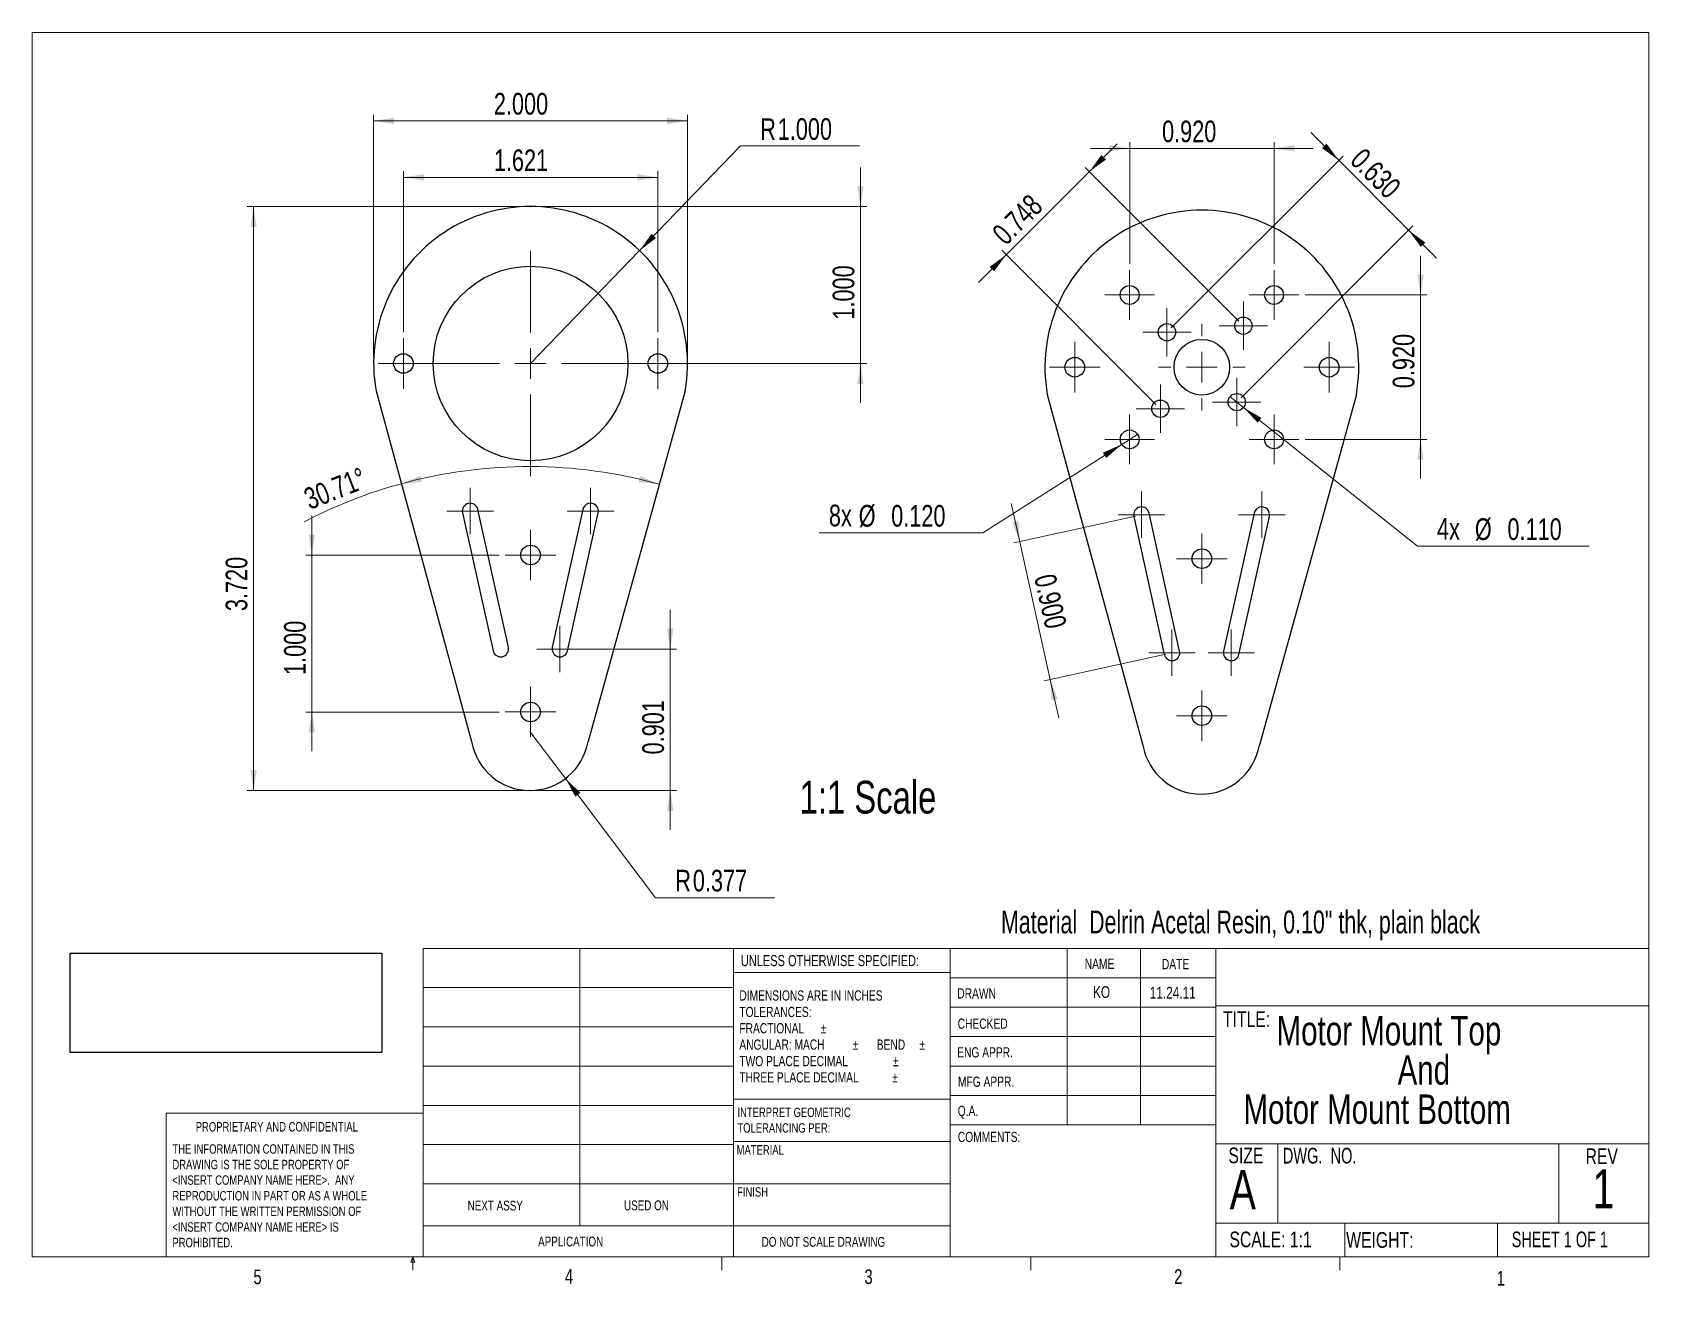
# Model space of a CAD drawing. Header units: inches. Extents: x 0.3 to 10.6, y 0.2 to 8.2.
import ezdxf

# ---------------------------------------------------------------- set-up
doc = ezdxf.new("R2010")
doc.units = ezdxf.units.IN
doc.header["$MEASUREMENT"] = 0
doc.header["$PDSIZE"] = -1
doc.styles.add('SLDTEXTSTYLE0', font='TXT', dxfattribs={"width": 0.75})
doc.styles.add('SLDTEXTSTYLE1', font='TXT', dxfattribs={"width": 0.7})
doc.styles.add('SLDTEXTSTYLE2', font='TXT', dxfattribs={"width": 0.6875})
doc.styles.add('SLDTEXTSTYLE3', font='TXT', dxfattribs={"width": 0.694444})
doc.dimstyles.new('SLDDIMSTYLE0', dxfattribs={"dimtxt": 0.137795, "dimasz": 0.13, "dimexe": 0, "dimexo": 0.0625, "dimgap": 0.034449, "dimtad": 2, "dimdec": 3, "dimrnd": 1e-09, "dimzin": 4, "dimdsep": 46, "dimtxsty": 'SLDTEXTSTYLE0', "dimsah": 1, "dimcen": 0.09, "dimadec": 0, "dimazin": 0, "dimtfac": 1, "dimtdec": 3, "dimtofl": 0, "dimtmove": 0, "dimatfit": 3, "dimfxl": 1, "dimtolj": 1, "dimtzin": 12, "dimarcsym": 0})
doc.dimstyles.new('SLDDIMSTYLE1', dxfattribs={"dimtxt": 0.137795, "dimasz": 0.13, "dimexe": 0, "dimexo": 0.0625, "dimgap": 0.034449, "dimtad": 2, "dimdec": 3, "dimrnd": 1e-09, "dimzin": 4, "dimdsep": 46, "dimtxsty": 'SLDTEXTSTYLE0', "dimsah": 1, "dimcen": 0.09, "dimadec": 0, "dimazin": 0, "dimtfac": 1, "dimtdec": 3, "dimtofl": 0, "dimtmove": 0, "dimatfit": 3, "dimfxl": 1, "dimtolj": 1, "dimtzin": 12, "dimarcsym": 0})
doc.dimstyles.new('SLDDIMSTYLE2', dxfattribs={"dimtxt": 0.137795, "dimasz": 0.13, "dimexe": 0, "dimexo": 0.0625, "dimgap": 0.034449, "dimtad": 2, "dimdec": 3, "dimrnd": 1e-09, "dimzin": 12, "dimdsep": 46, "dimtxsty": 'SLDTEXTSTYLE0', "dimsah": 1, "dimcen": 0.09, "dimadec": 0, "dimazin": 0, "dimtfac": 1, "dimtdec": 3, "dimtofl": 0, "dimtmove": 0, "dimatfit": 3, "dimfxl": 1, "dimtolj": 1, "dimtzin": 12, "dimarcsym": 0})
doc.dimstyles.new('SLDDIMSTYLE3', dxfattribs={"dimtxt": 0.137795, "dimasz": 0.13, "dimexe": 0, "dimexo": 0.0625, "dimgap": 0.034449, "dimtad": 0, "dimtih": 1, "dimtoh": 1, "dimdec": 3, "dimrnd": 1e-09, "dimzin": 12, "dimdsep": 46, "dimtxsty": 'SLDTEXTSTYLE0', "dimsah": 1, "dimcen": 0.09, "dimadec": 0, "dimazin": 0, "dimtfac": 1, "dimtdec": 3, "dimtofl": 0, "dimtmove": 0, "dimatfit": 3, "dimfxl": 1, "dimtolj": 1, "dimtzin": 12, "dimarcsym": 0})
doc.dimstyles.new('SLDDIMSTYLE4', dxfattribs={"dimtxt": 0.137795, "dimasz": 0.13, "dimexe": 0, "dimexo": 0.0625, "dimgap": 0.034449, "dimtad": 0, "dimtih": 1, "dimtoh": 1, "dimdec": 3, "dimrnd": 1e-09, "dimzin": 4, "dimdsep": 46, "dimtxsty": 'SLDTEXTSTYLE0', "dimsah": 1, "dimcen": 0.09, "dimadec": 0, "dimazin": 0, "dimtfac": 1, "dimtdec": 3, "dimtofl": 0, "dimtmove": 0, "dimatfit": 3, "dimfxl": 1, "dimtolj": 1, "dimtzin": 12, "dimarcsym": 0})
doc.dimstyles.new('SLDDIMSTYLE5', dxfattribs={"dimtxt": 0.137795, "dimasz": 0.13, "dimexe": 0, "dimexo": 0.0625, "dimgap": 0.034449, "dimtad": 2, "dimdec": 3, "dimrnd": 1e-09, "dimzin": 12, "dimdsep": 46, "dimtxsty": 'SLDTEXTSTYLE0', "dimsah": 1, "dimcen": 0.09, "dimadec": 0, "dimazin": 0, "dimtfac": 1, "dimtdec": 3, "dimtofl": 0, "dimtmove": 0, "dimatfit": 3, "dimfxl": 1, "dimtolj": 1, "dimtzin": 12, "dimarcsym": 0})
doc.dimstyles.new('SLDDIMSTYLE6', dxfattribs={"dimtxt": 0.137795, "dimasz": 0.13, "dimexe": 0, "dimexo": 0.0625, "dimgap": 0.034449, "dimtad": 2, "dimdec": 4, "dimzin": 12, "dimdsep": 46, "dimtxsty": 'SLDTEXTSTYLE0', "dimsah": 1, "dimcen": 0.09, "dimazin": 0, "dimtfac": 1, "dimtofl": 0, "dimtmove": 0, "dimatfit": 3, "dimfxl": 1, "dimtolj": 1, "dimtzin": 12, "dimarcsym": 0})
doc.dimstyles.new('SLDDIMSTYLE7', dxfattribs={"dimtxt": 0.137795, "dimasz": 0.13, "dimexe": 0, "dimexo": 0.0625, "dimgap": 0.034449, "dimtad": 0, "dimtih": 1, "dimtoh": 1, "dimdec": 3, "dimrnd": 1e-09, "dimzin": 4, "dimdsep": 46, "dimtxsty": 'SLDTEXTSTYLE0', "dimsah": 1, "dimcen": 0.09, "dimadec": 0, "dimazin": 0, "dimtfac": 1, "dimtdec": 3, "dimtmove": 0, "dimatfit": 3, "dimfxl": 1, "dimtolj": 1, "dimtzin": 12, "dimarcsym": 0})
picture_1 = doc.add_image_def('image1.bmp', size_in_pixel=(311, 99))

# ---------------------------------------------------------------- blocks, each defined once
blk = doc.blocks.new('SW_NOTE_0')
at = {"color": 0, "linetype": 'Continuous', "lineweight": 0, "char_height": 0.1875, "attachment_point": 1, "style": 'SLDTEXTSTYLE0'}
for s, insert in [('Motor Mount Top', (0, 0.242)), ('And', (0.771, -0.008)), ('Motor Mount Bottom', (-0.211, -0.258))]:
    blk.add_mtext(s, dxfattribs=dict(at, insert=insert))
blk = doc.blocks.new('SW_NOTE_1')
at = {"color": 0, "linetype": 'Continuous', "lineweight": 0, "char_height": 0.06, "attachment_point": 1, "style": 'SLDTEXTSTYLE0'}
for s, insert in [('INTERPRET GEOMETRIC', (0, 0.077)), ('TOLERANCING PER:', (0, -0.022))]:
    blk.add_mtext(s, dxfattribs=dict(at, insert=insert))
blk = doc.blocks.new('SW_NOTE_2')
at = {"color": 0, "linetype": 'Continuous', "lineweight": 0, "char_height": 0.065, "attachment_point": 1, "style": 'SLDTEXTSTYLE0'}
for s, insert in [('DIMENSIONS ARE IN INCHES', (0, 0.084)), ('TOLERANCES:', (0, -0.021)), ('FRACTIONAL', (0, -0.125)), ('%%p', (0.518, -0.125)), ('ANGULAR: MACH', (0, -0.229)), ('%%p', (0.723, -0.229)), ('     BEND ', (0.785, -0.229)), ('%%p', (1.148, -0.229)), ('TWO PLACE DECIMAL    ', (0, -0.334)), ('%%p', (0.979, -0.334)), ('THREE PLACE DECIMAL  ', (0, -0.438)), ('%%p', (0.974, -0.438))]:
    blk.add_mtext(s, dxfattribs=dict(at, insert=insert))
blk = doc.blocks.new('SW_NOTE_3')
at = {"color": 0, "linetype": 'Continuous', "lineweight": 0, "char_height": 0.06, "attachment_point": 1, "style": 'SLDTEXTSTYLE0'}
for s, insert in [('THE INFORMATION CONTAINED IN THIS', (0, 0.077)), ('DRAWING IS THE SOLE PROPERTY OF', (0, -0.022)), ('<INSERT COMPANY NAME HERE>.  ANY ', (0, -0.121)), ('REPRODUCTION IN PART OR AS A WHOLE', (0, -0.221)), ('WITHOUT THE WRITTEN PERMISSION OF', (0, -0.32)), ('<INSERT COMPANY NAME HERE> IS ', (0, -0.42)), ('PROHIBITED.', (0, -0.519))]:
    blk.add_mtext(s, dxfattribs=dict(at, insert=insert))
blk = doc.blocks.new('*D5')
at = {"color": 7, "linetype": 'Continuous', "lineweight": 0}
for p, q in [((3.466, 7.082), (1.7, 7.082)), ((1.74, 7.082), (1.74, 3.362)), ((3.461, 3.362), (1.7, 3.362))]:
    blk.add_line(p, q, dxfattribs=at)
for points in [[(1.74, 7.082), (1.72, 6.952), (1.76, 6.952)], [(1.74, 3.362), (1.76, 3.492), (1.72, 3.492)]]:
    blk.add_solid(points, dxfattribs=at)
at = {"color": 7, "linetype": 'Continuous', "lineweight": 0, "insert": (1.562, 4.505), "char_height": 0.1378, "attachment_point": 1, "rotation": 90, "style": 'SLDTEXTSTYLE0'}
blk.add_mtext('3.720', dxfattribs=at)
blk = doc.blocks.new('*D6')
at = {"color": 7, "linetype": 'Continuous', "lineweight": 0}
for p, q in [((2.505, 6.122), (2.505, 7.667)), ((2.505, 7.628), (4.505, 7.628)), ((4.505, 6.122), (4.505, 7.667))]:
    blk.add_line(p, q, dxfattribs=at)
for points in [[(2.505, 7.628), (2.635, 7.608), (2.635, 7.648)], [(4.505, 7.628), (4.375, 7.648), (4.375, 7.608)]]:
    blk.add_solid(points, dxfattribs=at)
at = {"color": 7, "linetype": 'Continuous', "lineweight": 0, "insert": (3.271, 7.806), "char_height": 0.1378, "attachment_point": 1, "style": 'SLDTEXTSTYLE0'}
blk.add_mtext('2.000', dxfattribs=at)
blk = doc.blocks.new('*D7')
at = {"color": 7, "linetype": 'Continuous', "lineweight": 0}
for p, q in [((5.607, 7.082), (5.607, 7.332)), ((3.544, 7.082), (5.647, 7.082)), ((5.607, 7.082), (5.607, 6.082)), ((4.462, 6.082), (5.647, 6.082)), ((5.607, 6.082), (5.607, 5.832))]:
    blk.add_line(p, q, dxfattribs=at)
for points in [[(5.607, 7.082), (5.627, 7.212), (5.587, 7.212)], [(5.607, 6.082), (5.587, 5.952), (5.627, 5.952)]]:
    blk.add_solid(points, dxfattribs=at)
at = {"color": 7, "linetype": 'Continuous', "lineweight": 0, "insert": (5.43, 6.362), "char_height": 0.1378, "attachment_point": 1, "rotation": 90, "style": 'SLDTEXTSTYLE0'}
blk.add_mtext('1.000', dxfattribs=at)
blk = doc.blocks.new('*D8')
at = {"color": 7, "linetype": 'Continuous', "lineweight": 0}
for p, q in [((4.395, 4.263), (4.395, 4.513)), ((3.732, 4.263), (4.434, 4.263)), ((4.395, 3.362), (4.395, 4.263)), ((3.54, 3.362), (4.434, 3.362)), ((4.395, 3.362), (4.395, 3.112))]:
    blk.add_line(p, q, dxfattribs=at)
for points in [[(4.395, 4.263), (4.415, 4.393), (4.375, 4.393)], [(4.395, 3.362), (4.375, 3.232), (4.415, 3.232)]]:
    blk.add_solid(points, dxfattribs=at)
at = {"color": 7, "linetype": 'Continuous', "lineweight": 0, "insert": (4.217, 3.592), "char_height": 0.1378, "attachment_point": 1, "rotation": 90, "style": 'SLDTEXTSTYLE0'}
blk.add_mtext('0.901', dxfattribs=at)
blk = doc.blocks.new('*D9')
at = {"color": 7, "linetype": 'Continuous', "lineweight": 0}
for p, q in [((2.111, 4.862), (2.111, 5.112)), ((3.305, 4.862), (2.072, 4.862)), ((2.111, 4.862), (2.111, 3.862)), ((3.305, 3.862), (2.072, 3.862)), ((2.111, 3.862), (2.111, 3.612))]:
    blk.add_line(p, q, dxfattribs=at)
for points in [[(2.111, 4.862), (2.131, 4.992), (2.091, 4.992)], [(2.111, 3.862), (2.091, 3.732), (2.131, 3.732)]]:
    blk.add_solid(points, dxfattribs=at)
at = {"color": 7, "linetype": 'Continuous', "lineweight": 0, "insert": (1.934, 4.098), "char_height": 0.1378, "attachment_point": 1, "rotation": 90, "style": 'SLDTEXTSTYLE0'}
blk.add_mtext('1.000', dxfattribs=at)
blk = doc.blocks.new('*D10')
at = {"color": 7, "linetype": 'Continuous', "lineweight": 0}
for p, q in [((3.5, 3.739), (3.728, 3.439)), ((3.728, 3.439), (4.302, 2.679)), ((4.302, 2.679), (5.059, 2.679))]:
    blk.add_line(p, q, dxfattribs=at)
blk.add_solid([(3.728, 3.439), (3.79, 3.323), (3.822, 3.347)], dxfattribs=at)
at = {"color": 7, "linetype": 'Continuous', "lineweight": 0, "attachment_point": 1, "style": 'SLDTEXTSTYLE0'}
for s, insert, char_height in [('R', (4.427, 2.857), 0.138), ('0.377', (4.539, 2.857), 0.1378)]:
    blk.add_mtext(s, dxfattribs=dict(at, insert=insert, char_height=char_height))
blk = doc.blocks.new('*D11')
at = {"color": 7, "linetype": 'Continuous', "lineweight": 0}
for p, q in [((4.2, 6.802), (4.843, 7.468)), ((4.843, 7.468), (5.6, 7.468)), ((3.505, 6.082), (4.2, 6.802))]:
    blk.add_line(p, q, dxfattribs=at)
blk.add_solid([(4.2, 6.802), (4.304, 6.881), (4.276, 6.909)], dxfattribs=at)
at = {"color": 7, "linetype": 'Continuous', "lineweight": 0, "attachment_point": 1, "style": 'SLDTEXTSTYLE0'}
for s, insert, char_height in [('R', (4.968, 7.645), 0.138), ('1.000', (5.08, 7.645), 0.1378)]:
    blk.add_mtext(s, dxfattribs=dict(at, insert=insert, char_height=char_height))
blk = doc.blocks.new('*D12')
at = {"color": 7, "linetype": 'Continuous', "lineweight": 0}
for p, q in [((2.695, 6.283), (2.695, 7.307)), ((2.695, 7.268), (4.316, 7.268)), ((4.316, 6.283), (4.316, 7.307))]:
    blk.add_line(p, q, dxfattribs=at)
for points in [[(2.695, 7.268), (2.825, 7.248), (2.825, 7.288)], [(4.316, 7.268), (4.186, 7.288), (4.186, 7.248)]]:
    blk.add_solid(points, dxfattribs=at)
at = {"color": 7, "linetype": 'Continuous', "lineweight": 0, "insert": (3.271, 7.446), "char_height": 0.1378, "attachment_point": 1, "style": 'SLDTEXTSTYLE0'}
blk.add_mtext('1.621', dxfattribs=at)
blk = doc.blocks.new('*D13')
at = {"color": 7, "linetype": 'Continuous', "lineweight": 0}
for start, end in [(74.535, 105.2468), (105.2468, 117.5518)]:
    blk.add_arc((3.498, 2.323), 3.103, start, end, dxfattribs=at)
for points in [[(2.682, 5.316), (2.813, 5.328), (2.803, 5.367)], [(4.325, 5.313), (4.204, 5.365), (4.194, 5.326)]]:
    blk.add_solid(points, dxfattribs=at)
at = {"color": 7, "linetype": 'Continuous', "lineweight": 0, "insert": (2.047, 5.277), "char_height": 0.1378, "attachment_point": 1, "rotation": 21.5119, "style": 'SLDTEXTSTYLE0'}
blk.add_mtext('30.71°', dxfattribs=at)
blk = doc.blocks.new('SW_CENTERMARKSYMBOL_0')
at = {"color": 0, "linetype": 'Continuous', "lineweight": 0}
for p, q in [((0, 0.197), (0, 0.718)), ((-0.197, 0), (-0.718, 0)), ((0, 0), (-0.098, 0)), ((0, 0), (0, 0.098)), ((0, 0), (0, -0.098)), ((0, 0), (0.098, 0)), ((0.197, 0), (0.918, 0)), ((0, -0.197), (0, -0.718))]:
    blk.add_line(p, q, dxfattribs=at)
blk = doc.blocks.new('SW_CENTERMARKSYMBOL_1')
at = {"color": 0, "linetype": 'Continuous', "lineweight": 0}
for p, q in [((0, 0.098), (0, 0.161)), ((-0.098, 0), (-0.161, 0)), ((0, 0), (-0.098, 0)), ((0, 0), (0, 0.098)), ((0, 0), (0, -0.098)), ((0, 0), (0.098, 0)), ((0.098, 0), (0.161, 0)), ((0, -0.098), (0, -0.161))]:
    blk.add_line(p, q, dxfattribs=at)
blk = doc.blocks.new('SW_CENTERMARKSYMBOL_2')
at = {"color": 0, "linetype": 'Continuous', "lineweight": 0}
for p, q in [((0, 0.098), (0, 0.161)), ((-0.098, 0), (-0.161, 0)), ((0, 0), (-0.098, 0)), ((0, 0), (0, 0.098)), ((0, 0), (0, -0.098)), ((0, 0), (0.098, 0)), ((0.098, 0), (0.161, 0)), ((0, -0.098), (0, -0.161))]:
    blk.add_line(p, q, dxfattribs=at)
blk = doc.blocks.new('SW_CENTERMARKSYMBOL_3')
at = {"color": 0, "linetype": 'Continuous', "lineweight": 0}
for p, q in [((0, 0.098), (0, 0.161)), ((-0.098, 0), (-0.161, 0)), ((0, 0), (-0.098, 0)), ((0, 0), (0, 0.098)), ((0, 0), (0, -0.098)), ((0, 0), (0.098, 0)), ((0.098, 0), (0.161, 0)), ((0, -0.098), (0, -0.161))]:
    blk.add_line(p, q, dxfattribs=at)
blk = doc.blocks.new('SW_CENTERMARKSYMBOL_4')
at = {"color": 0, "linetype": 'Continuous', "lineweight": 0}
for p, q in [((0, 0.098), (0, 0.161)), ((-0.098, 0), (-0.161, 0)), ((0, 0), (-0.098, 0)), ((0, 0), (0, 0.098)), ((0, 0), (0, -0.098)), ((0, 0), (0.098, 0)), ((0.098, 0), (0.161, 0)), ((0, -0.098), (0, -0.161))]:
    blk.add_line(p, q, dxfattribs=at)
blk = doc.blocks.new('SW_CENTERMARKSYMBOL_5')
at = {"color": 0, "linetype": 'Continuous', "lineweight": 0}
for p, q in [((0, 0.098), (0, 0.148)), ((-0.098, 0), (-0.148, 0)), ((0, 0), (-0.098, 0)), ((0, 0), (0, 0.098)), ((0, 0), (0, -0.098)), ((0, 0), (0.098, 0)), ((0.098, 0), (0.148, 0)), ((0, -0.098), (0, -0.148))]:
    blk.add_line(p, q, dxfattribs=at)
blk = doc.blocks.new('SW_CENTERMARKSYMBOL_6')
at = {"color": 0, "linetype": 'Continuous', "lineweight": 0}
for p, q in [((0, 0.098), (0, 0.148)), ((-0.098, 0), (-0.148, 0)), ((0, 0), (-0.098, 0)), ((0, 0), (0, 0.098)), ((0, 0), (0, -0.098)), ((0, 0), (0.098, 0)), ((0.098, 0), (0.148, 0)), ((0, -0.098), (0, -0.148))]:
    blk.add_line(p, q, dxfattribs=at)
blk = doc.blocks.new('SW_CENTERMARKSYMBOL_7')
at = {"color": 0, "linetype": 'Continuous', "lineweight": 0}
for p, q in [((0, 0.098), (0, 0.148)), ((-0.098, 0), (-0.148, 0)), ((0, 0), (-0.098, 0)), ((0, 0), (0, 0.098)), ((0, 0), (0, -0.098)), ((0, 0), (0.098, 0)), ((0.098, 0), (0.148, 0)), ((0, -0.098), (0, -0.148))]:
    blk.add_line(p, q, dxfattribs=at)
blk = doc.blocks.new('*D22')
at = {"color": 7, "linetype": 'Continuous', "lineweight": 0}
for p, q in [((8.655, 7.377), (8.478, 7.553)), ((7.588, 6.309), (8.683, 7.404)), ((8.655, 7.377), (9.1, 6.931)), ((8.033, 5.864), (9.128, 6.959)), ((9.1, 6.931), (9.277, 6.754))]:
    blk.add_line(p, q, dxfattribs=at)
for points in [[(8.655, 7.377), (8.577, 7.483), (8.549, 7.454)], [(9.1, 6.931), (9.178, 6.825), (9.207, 6.853)]]:
    blk.add_solid(points, dxfattribs=at)
at = {"color": 7, "linetype": 'Continuous', "lineweight": 0, "insert": (8.817, 7.465), "char_height": 0.1378, "attachment_point": 1, "rotation": 315, "style": 'SLDTEXTSTYLE0'}
blk.add_mtext('0.630', dxfattribs=at)
blk = doc.blocks.new('*D23')
at = {"color": 7, "linetype": 'Continuous', "lineweight": 0}
for p, q in [((7.066, 7.305), (7.242, 7.481)), ((8.019, 6.351), (7.038, 7.332)), ((7.066, 7.305), (6.537, 6.776)), ((7.49, 5.822), (6.509, 6.804)), ((6.537, 6.776), (6.36, 6.599))]:
    blk.add_line(p, q, dxfattribs=at)
for points in [[(7.066, 7.305), (7.172, 7.382), (7.143, 7.411)], [(6.537, 6.776), (6.431, 6.698), (6.459, 6.67)]]:
    blk.add_solid(points, dxfattribs=at)
at = {"color": 7, "linetype": 'Continuous', "lineweight": 0, "insert": (6.436, 6.926), "char_height": 0.1378, "attachment_point": 1, "rotation": 45, "style": 'SLDTEXTSTYLE0'}
blk.add_mtext('0.748', dxfattribs=at)
blk = doc.blocks.new('*D24')
at = {"color": 7, "linetype": 'Continuous', "lineweight": 0}
for p, q in [((7.962, 5.87), (8.048, 5.802)), ((8.048, 5.802), (9.156, 4.918)), ((9.156, 4.918), (10.25, 4.918))]:
    blk.add_line(p, q, dxfattribs=at)
blk.add_solid([(8.048, 5.802), (8.138, 5.705), (8.162, 5.736)], dxfattribs=at)
at = {"color": 7, "linetype": 'Continuous', "lineweight": 0, "char_height": 0.1378, "attachment_point": 1, "style": 'SLDTEXTSTYLE0'}
for s, insert in [('4x ', (9.281, 5.098)), ('%%c', (9.522, 5.096)), ('0.110', (9.73, 5.096))]:
    blk.add_mtext(s, dxfattribs=dict(at, insert=insert))
blk = doc.blocks.new('*D25')
at = {"color": 7, "linetype": 'Continuous', "lineweight": 0}
for p, q in [((7.272, 5.567), (6.387, 5.003)), ((7.373, 5.631), (7.272, 5.567)), ((6.387, 5.003), (5.343, 5.003))]:
    blk.add_line(p, q, dxfattribs=at)
blk.add_solid([(7.272, 5.567), (7.152, 5.514), (7.173, 5.48)], dxfattribs=at)
at = {"color": 7, "linetype": 'Continuous', "lineweight": 0, "char_height": 0.1378, "attachment_point": 1, "style": 'SLDTEXTSTYLE0'}
for s, insert in [('8x', (5.406, 5.183)), ('%%c', (5.596, 5.181)), ('0.120', (5.803, 5.181))]:
    blk.add_mtext(s, dxfattribs=dict(at, insert=insert))
blk = doc.blocks.new('*D26')
at = {"color": 7, "linetype": 'Continuous', "lineweight": 0}
for p, q in [((7.323, 7.453), (7.073, 7.453)), ((7.323, 6.717), (7.323, 7.492)), ((7.323, 7.453), (8.243, 7.453)), ((8.243, 6.717), (8.243, 7.492)), ((8.243, 7.453), (8.493, 7.453))]:
    blk.add_line(p, q, dxfattribs=at)
for points in [[(7.323, 7.453), (7.193, 7.473), (7.193, 7.433)], [(8.243, 7.453), (8.373, 7.433), (8.373, 7.473)]]:
    blk.add_solid(points, dxfattribs=at)
at = {"color": 7, "linetype": 'Continuous', "lineweight": 0, "insert": (7.529, 7.63), "char_height": 0.1378, "attachment_point": 1, "style": 'SLDTEXTSTYLE0'}
blk.add_mtext('0.920', dxfattribs=at)
blk = doc.blocks.new('*D27')
at = {"color": 7, "linetype": 'Continuous', "lineweight": 0}
for p, q in [((9.176, 6.519), (9.176, 6.769)), ((8.44, 6.519), (9.216, 6.519)), ((9.176, 6.519), (9.176, 5.599)), ((8.44, 5.599), (9.216, 5.599)), ((9.176, 5.599), (9.176, 5.349))]:
    blk.add_line(p, q, dxfattribs=at)
for points in [[(9.176, 6.519), (9.196, 6.649), (9.156, 6.649)], [(9.176, 5.599), (9.156, 5.469), (9.196, 5.469)]]:
    blk.add_solid(points, dxfattribs=at)
at = {"color": 7, "linetype": 'Continuous', "lineweight": 0, "insert": (8.999, 5.925), "char_height": 0.1378, "attachment_point": 1, "rotation": 90, "style": 'SLDTEXTSTYLE0'}
blk.add_mtext('0.920', dxfattribs=at)
blk = doc.blocks.new('*D28')
at = {"color": 7, "linetype": 'Continuous', "lineweight": 0}
for p, q in [((6.622, 4.947), (6.568, 5.191)), ((7.359, 5.11), (6.584, 4.939)), ((6.817, 4.068), (6.622, 4.947)), ((7.554, 4.231), (6.778, 4.06)), ((6.817, 4.068), (6.871, 3.824))]:
    blk.add_line(p, q, dxfattribs=at)
for points in [[(6.622, 4.947), (6.614, 5.078), (6.575, 5.07)], [(6.817, 4.068), (6.825, 3.937), (6.864, 3.946)]]:
    blk.add_solid(points, dxfattribs=at)
at = {"color": 7, "linetype": 'Continuous', "lineweight": 0, "insert": (6.848, 4.751), "char_height": 0.1378, "attachment_point": 1, "rotation": 282.4819, "style": 'SLDTEXTSTYLE0'}
blk.add_mtext('0.900', dxfattribs=at)
blk = doc.blocks.new('SW_CENTERMARKSYMBOL_8')
at = {"color": 0, "linetype": 'Continuous', "lineweight": 0}
for p, q in [((0, 0.098), (0, 0.161)), ((-0.098, 0), (-0.161, 0)), ((0, 0), (-0.098, 0)), ((0, 0), (0, 0.098)), ((0, 0), (0, -0.098)), ((0, 0), (0.098, 0)), ((0.098, 0), (0.161, 0)), ((0, -0.098), (0, -0.161))]:
    blk.add_line(p, q, dxfattribs=at)
blk = doc.blocks.new('SW_CENTERMARKSYMBOL_9')
at = {"color": 0, "linetype": 'Continuous', "lineweight": 0}
for p, q in [((0, 0.098), (0, 0.161)), ((-0.098, 0), (-0.161, 0)), ((0, 0), (-0.098, 0)), ((0, 0), (0, 0.098)), ((0, 0), (0, -0.098)), ((0, 0), (0.098, 0)), ((0.098, 0), (0.161, 0)), ((0, -0.098), (0, -0.161))]:
    blk.add_line(p, q, dxfattribs=at)
blk = doc.blocks.new('SW_CENTERMARKSYMBOL_10')
at = {"color": 0, "linetype": 'Continuous', "lineweight": 0}
for p, q in [((0, 0.098), (0, 0.158)), ((-0.098, 0), (-0.158, 0)), ((0, 0), (-0.098, 0)), ((0, 0), (0, 0.098)), ((0, 0), (0, -0.098)), ((0, 0), (0.098, 0)), ((0.098, 0), (0.158, 0)), ((0, -0.098), (0, -0.158))]:
    blk.add_line(p, q, dxfattribs=at)
blk = doc.blocks.new('SW_CENTERMARKSYMBOL_11')
at = {"color": 0, "linetype": 'Continuous', "lineweight": 0}
for p, q in [((0, 0.098), (0, 0.158)), ((-0.098, 0), (-0.158, 0)), ((0, 0), (-0.098, 0)), ((0, 0), (0, 0.098)), ((0, 0), (0, -0.098)), ((0, 0), (0.098, 0)), ((0.098, 0), (0.158, 0)), ((0, -0.098), (0, -0.158))]:
    blk.add_line(p, q, dxfattribs=at)
blk = doc.blocks.new('SW_CENTERMARKSYMBOL_12')
at = {"color": 0, "linetype": 'Continuous', "lineweight": 0}
for p, q in [((0, 0.098), (0, 0.158)), ((-0.098, 0), (-0.158, 0)), ((0, 0), (-0.098, 0)), ((0, 0), (0, 0.098)), ((0, 0), (0, -0.098)), ((0, 0), (0.098, 0)), ((0.098, 0), (0.158, 0)), ((0, -0.098), (0, -0.158))]:
    blk.add_line(p, q, dxfattribs=at)
blk = doc.blocks.new('SW_CENTERMARKSYMBOL_13')
at = {"color": 0, "linetype": 'Continuous', "lineweight": 0}
for p, q in [((0, 0.098), (0, 0.158)), ((-0.098, 0), (-0.158, 0)), ((0, 0), (-0.098, 0)), ((0, 0), (0, 0.098)), ((0, 0), (0, -0.098)), ((0, 0), (0.098, 0)), ((0.098, 0), (0.158, 0)), ((0, -0.098), (0, -0.158))]:
    blk.add_line(p, q, dxfattribs=at)
blk = doc.blocks.new('SW_CENTERMARKSYMBOL_14')
at = {"color": 0, "linetype": 'Continuous', "lineweight": 0}
for p, q in [((0, 0.098), (0, 0.161)), ((-0.098, 0), (-0.161, 0)), ((0, 0), (-0.098, 0)), ((0, 0), (0, 0.098)), ((0, 0), (0, -0.098)), ((0, 0), (0.098, 0)), ((0.098, 0), (0.161, 0)), ((0, -0.098), (0, -0.161))]:
    blk.add_line(p, q, dxfattribs=at)
blk = doc.blocks.new('SW_CENTERMARKSYMBOL_15')
at = {"color": 0, "linetype": 'Continuous', "lineweight": 0}
for p, q in [((0, 0.098), (0, 0.161)), ((-0.098, 0), (-0.161, 0)), ((0, 0), (-0.098, 0)), ((0, 0), (0, 0.098)), ((0, 0), (0, -0.098)), ((0, 0), (0.098, 0)), ((0.098, 0), (0.161, 0)), ((0, -0.098), (0, -0.161))]:
    blk.add_line(p, q, dxfattribs=at)
blk = doc.blocks.new('SW_CENTERMARKSYMBOL_16')
at = {"color": 0, "linetype": 'Continuous', "lineweight": 0}
for p, q in [((0, 0.098), (0, 0.154)), ((-0.098, 0), (-0.154, 0)), ((0, 0), (-0.098, 0)), ((0, 0), (0, 0.098)), ((0, 0), (0, -0.098)), ((0, 0), (0.098, 0)), ((0.098, 0), (0.154, 0)), ((0, -0.098), (0, -0.154))]:
    blk.add_line(p, q, dxfattribs=at)
blk = doc.blocks.new('SW_CENTERMARKSYMBOL_17')
at = {"color": 0, "linetype": 'Continuous', "lineweight": 0}
for p, q in [((0, 0.197), (0, 0.276)), ((-0.197, 0), (-0.276, 0)), ((0, 0), (-0.098, 0)), ((0, 0), (0, 0.098)), ((0, 0), (0, -0.098)), ((0, 0), (0.098, 0)), ((0.197, 0), (0.276, 0)), ((0, -0.197), (0, -0.276))]:
    blk.add_line(p, q, dxfattribs=at)
blk = doc.blocks.new('SW_CENTERMARKSYMBOL_18')
at = {"color": 0, "linetype": 'Continuous', "lineweight": 0}
for p, q in [((0, 0.098), (0, 0.154)), ((-0.098, 0), (-0.154, 0)), ((0, 0), (-0.098, 0)), ((0, 0), (0, 0.098)), ((0, 0), (0, -0.098)), ((0, 0), (0.098, 0)), ((0.098, 0), (0.154, 0)), ((0, -0.098), (0, -0.154))]:
    blk.add_line(p, q, dxfattribs=at)
blk = doc.blocks.new('SW_CENTERMARKSYMBOL_19')
at = {"color": 0, "linetype": 'Continuous', "lineweight": 0}
for p, q in [((0, 0.098), (0, 0.154)), ((-0.098, 0), (-0.154, 0)), ((0, 0), (-0.098, 0)), ((0, 0), (0, 0.098)), ((0, 0), (0, -0.098)), ((0, 0), (0.098, 0)), ((0.098, 0), (0.154, 0)), ((0, -0.098), (0, -0.154))]:
    blk.add_line(p, q, dxfattribs=at)
blk = doc.blocks.new('SW_CENTERMARKSYMBOL_20')
at = {"color": 0, "linetype": 'Continuous', "lineweight": 0}
for p, q in [((0, 0.098), (0, 0.154)), ((-0.098, 0), (-0.154, 0)), ((0, 0), (-0.098, 0)), ((0, 0), (0, 0.098)), ((0, 0), (0, -0.098)), ((0, 0), (0.098, 0)), ((0.098, 0), (0.154, 0)), ((0, -0.098), (0, -0.154))]:
    blk.add_line(p, q, dxfattribs=at)
blk = doc.blocks.new('SW_CENTERMARKSYMBOL_21')
at = {"color": 0, "linetype": 'Continuous', "lineweight": 0}
for p, q in [((0, 0.098), (0, 0.148)), ((-0.098, 0), (-0.148, 0)), ((0, 0), (-0.098, 0)), ((0, 0), (0, 0.098)), ((0, 0), (0, -0.098)), ((0, 0), (0.098, 0)), ((0.098, 0), (0.148, 0)), ((0, -0.098), (0, -0.148))]:
    blk.add_line(p, q, dxfattribs=at)
blk = doc.blocks.new('SW_CENTERMARKSYMBOL_22')
at = {"color": 0, "linetype": 'Continuous', "lineweight": 0}
for p, q in [((0, 0.098), (0, 0.148)), ((-0.098, 0), (-0.148, 0)), ((0, 0), (-0.098, 0)), ((0, 0), (0, 0.098)), ((0, 0), (0, -0.098)), ((0, 0), (0.098, 0)), ((0.098, 0), (0.148, 0)), ((0, -0.098), (0, -0.148))]:
    blk.add_line(p, q, dxfattribs=at)
blk = doc.blocks.new('SW_CENTERMARKSYMBOL_23')
at = {"color": 0, "linetype": 'Continuous', "lineweight": 0}
for p, q in [((0, 0.098), (0, 0.148)), ((-0.098, 0), (-0.148, 0)), ((0, 0), (-0.098, 0)), ((0, 0), (0, 0.098)), ((0, 0), (0, -0.098)), ((0, 0), (0.098, 0)), ((0.098, 0), (0.148, 0)), ((0, -0.098), (0, -0.148))]:
    blk.add_line(p, q, dxfattribs=at)
blk = doc.blocks.new('SW_CENTERMARKSYMBOL_24')
at = {"color": 0, "linetype": 'Continuous', "lineweight": 0}
for p, q in [((0, 0.098), (0, 0.148)), ((-0.098, 0), (-0.148, 0)), ((0, 0), (-0.098, 0)), ((0, 0), (0, 0.098)), ((0, 0), (0, -0.098)), ((0, 0), (0.098, 0)), ((0.098, 0), (0.148, 0)), ((0, -0.098), (0, -0.148))]:
    blk.add_line(p, q, dxfattribs=at)

msp = doc.modelspace()

# ---------------------------------------------------------------- linework, layer by layer
at = {"color": 7, "linetype": 'Continuous', "lineweight": 0}
for p, q in [((0.32993, 8.19207), (10.62993, 8.19207)), ((0.32993, 8.19207), (0.32993, 0.39207)), ((10.62993, 0.39207), (10.62993, 8.19207)), ((2.82103, 2.35642), (10.62993, 2.35642)), ((2.82103, 0.39207), (2.82103, 2.35642)), ((3.81901, 2.35642), (3.81901, 0.58835)), ((4.79818, 0.39207), (4.79818, 2.35642)), ((6.17964, 2.35642), (6.17964, 0.39207)), ((6.92363, 2.35642), (6.92363, 1.23142)), ((7.39216, 2.35642), (7.39216, 1.23142)), ((7.87121, 2.35642), (7.87121, 0.39207)), ((6.17964, 2.20208), (4.79818, 2.20208)), ((6.17964, 2.16892), (7.87121, 2.16892)), ((2.82103, 2.10642), (4.79818, 2.10642)), ((6.17964, 1.98142), (7.87121, 1.98142)), ((7.87121, 1.98927), (10.62993, 1.98927)), ((2.82103, 1.85642), (4.79818, 1.85642)), ((6.17964, 1.79392), (7.87121, 1.79392)), ((2.82103, 1.60642), (4.79818, 1.60642)), ((7.87121, 1.60642), (6.17964, 1.60642)), ((2.82103, 1.35642), (4.79818, 1.35642)), ((4.79818, 1.3958), (6.17964, 1.3958)), ((7.87121, 1.41892), (6.17964, 1.41892)), ((1.18383, 0.39207), (1.18383, 1.30642)), ((2.82103, 1.30642), (1.18383, 1.30642)), ((7.87121, 1.23142), (6.17964, 1.23142)), ((2.82103, 1.10642), (4.79818, 1.10642)), ((4.79818, 1.1258), (6.17964, 1.1258)), ((7.87121, 1.11194), (10.62993, 1.11194)), ((8.26675, 1.11194), (8.26675, 0.60496)), ((10.05799, 1.11194), (10.05799, 0.60496)), ((2.82103, 0.85642), (4.79818, 0.85642)), ((4.79818, 0.8558), (6.17964, 0.8558)), ((2.82103, 0.58835), (6.17964, 0.58835)), ((7.87121, 0.60496), (10.62993, 0.60496)), ((8.69434, 0.60496), (8.69434, 0.39207)), ((9.66626, 0.60496), (9.66626, 0.39207)), ((10.62993, 0.39207), (0.32993, 0.39207)), ((2.74143, 0.3575), (2.75468, 0.39207)), ((2.76723, 0.3575), (2.74143, 0.3575)), ((2.75468, 0.39207), (2.75468, 0.30727)), ((2.75468, 0.39207), (2.76723, 0.3575)), ((4.72343, 0.39207), (4.72343, 0.30727)), ((6.69218, 0.39207), (6.69218, 0.30727)), ((8.66093, 0.39207), (8.66093, 0.30727))]:
    msp.add_line(p, q, dxfattribs=at)
at = {"color": 7, "linetype": 'Continuous', "lineweight": 30}
for p, q in [((2.52013, 5.90869), (3.12934, 3.67363)), ((4.48975, 5.90869), (3.87138, 3.67363)), ((6.79779, 5.88516), (7.407, 3.6501)), ((8.76741, 5.88516), (8.14904, 3.6501)), ((3.36344, 4.2743), (3.16892, 5.15303)), ((3.83812, 5.15303), (3.6436, 4.2743)), ((3.07129, 5.13142), (3.2658, 4.25269)), ((3.74124, 4.25269), (3.93576, 5.13142)), ((7.34895, 5.10789), (7.54346, 4.22916)), ((7.6411, 4.25077), (7.44658, 5.1295)), ((8.11578, 5.1295), (7.92127, 4.25077)), ((8.0189, 4.22916), (8.21342, 5.10789))]:
    msp.add_line(p, q, dxfattribs=at)
for centre, radius in [((3.50494, 6.08234), 0.62), ((7.3226, 6.51881), 0.06), ((8.2426, 6.51881), 0.06), ((7.55989, 6.28152), 0.05512), ((8.04707, 6.32328), 0.05512), ((7.7826, 6.05881), 0.17713), ((2.69495, 6.08234), 0.0625), ((4.3163, 6.08234), 0.0625), ((6.97261, 6.05881), 0.0625), ((8.59396, 6.05881), 0.0625), ((8.00531, 5.8361), 0.05512), ((7.51813, 5.79434), 0.05512), ((7.3226, 5.59881), 0.06), ((8.2426, 5.59881), 0.06), ((3.50494, 4.86234), 0.0625), ((7.7826, 4.83881), 0.0625), ((3.50494, 3.86234), 0.0625), ((7.7826, 3.83881), 0.0625)]:
    msp.add_circle(centre, radius, dxfattribs=at)
for centre, radius, start, end in [((3.50494, 6.08234), 1, 350, 190), ((7.7826, 6.05881), 1, 350, 190), ((3.1201, 5.14222), 0.05, 12.481911, 192.481911), ((3.88694, 5.14222), 0.05, 347.518089, 167.518089), ((7.39776, 5.1187), 0.05, 12.481911, 192.481911), ((8.1646, 5.1187), 0.05, 347.518089, 167.518089), ((3.31462, 4.26349), 0.05, 192.481911, 12.481911), ((3.69242, 4.26349), 0.05, 167.518089, 347.518089), ((7.59228, 4.23997), 0.05, 192.481911, 12.481911), ((7.97008, 4.23997), 0.05, 167.518089, 347.518089), ((3.50036, 3.73905), 0.37674, 190, 350), ((7.77802, 3.71552), 0.37674, 190, 350)]:
    msp.add_arc(centre, radius, start, end, dxfattribs=at)
at = {"color": 7, "linetype": 'Continuous', "lineweight": 0}
for p in [(3.50494, 7.08234), (2.50494, 6.08234), (4.50494, 6.08234), (3.50036, 3.36231)]:
    msp.add_point(p, dxfattribs=at)

# ---------------------------------------------------------------- block references
for name, p in [('SW_CENTERMARKSYMBOL_0', (3.50494, 6.08234)), ('SW_CENTERMARKSYMBOL_12', (7.3226, 6.51881)), ('SW_CENTERMARKSYMBOL_13', (8.2426, 6.51881)), ('SW_CENTERMARKSYMBOL_19', (7.55989, 6.28152)), ('SW_CENTERMARKSYMBOL_18', (8.04707, 6.32328)), ('SW_CENTERMARKSYMBOL_17', (7.7826, 6.05881)), ('SW_CENTERMARKSYMBOL_3', (2.69495, 6.08234)), ('SW_CENTERMARKSYMBOL_4', (4.3163, 6.08234)), ('SW_CENTERMARKSYMBOL_14', (6.97261, 6.05881)), ('SW_CENTERMARKSYMBOL_15', (8.59396, 6.05881)), ('SW_CENTERMARKSYMBOL_20', (8.00531, 5.8361)), ('SW_CENTERMARKSYMBOL_16', (7.51813, 5.79434)), ('SW_CENTERMARKSYMBOL_10', (7.3226, 5.59881)), ('SW_CENTERMARKSYMBOL_11', (8.2426, 5.59881)), ('SW_CENTERMARKSYMBOL_7', (3.1201, 5.14222)), ('SW_CENTERMARKSYMBOL_6', (3.88694, 5.14222)), ('SW_CENTERMARKSYMBOL_22', (7.39776, 5.1187)), ('SW_CENTERMARKSYMBOL_23', (8.1646, 5.1187)), ('SW_CENTERMARKSYMBOL_2', (3.50494, 4.86234)), ('SW_CENTERMARKSYMBOL_8', (7.7826, 4.83881)), ('SW_CENTERMARKSYMBOL_5', (3.69242, 4.26349)), ('SW_CENTERMARKSYMBOL_21', (7.59228, 4.23997)), ('SW_CENTERMARKSYMBOL_24', (7.97008, 4.23997)), ('SW_CENTERMARKSYMBOL_1', (3.50494, 3.86234)), ('SW_CENTERMARKSYMBOL_9', (7.7826, 3.83881)), ('SW_NOTE_2', (4.83533, 2.00492)), ('SW_NOTE_0', (8.25884, 1.68391)), ('SW_NOTE_1', (4.82319, 1.26465)), ('SW_NOTE_3', (1.22262, 1.03135))]:
    msp.add_blockref(name, p, dxfattribs=at)

# ---------------------------------------------------------------- texts
at = {"color": 7, "linetype": 'Continuous', "lineweight": 0, "attachment_point": 1}
for s, insert, char_height, style in [('1:1 Scale', (5.21944, 3.42376), 0.208333, 'SLDTEXTSTYLE0'), ('Material  Delrin Acetal Resin, 0.10" thk, plain black', (6.50261, 2.59764), 0.1458333, 'SLDTEXTSTYLE1'), ('UNLESS OTHERWISE SPECIFIED:', (4.84481, 2.3133), 0.07, 'SLDTEXTSTYLE0'), ('NAME', (7.03638, 2.29062), 0.065, 'SLDTEXTSTYLE0'), ('DATE', (7.52815, 2.28888), 0.065, 'SLDTEXTSTYLE0'), ('DRAWN', (6.22428, 2.10163), 0.065, 'SLDTEXTSTYLE0'), ('KO', (7.08905, 2.11563), 0.075, 'SLDTEXTSTYLE0'), ('11.24.11', (7.45075, 2.11163), 0.075, 'SLDTEXTSTYLE0'), ('CHECKED', (6.22641, 1.90927), 0.065, 'SLDTEXTSTYLE0'), ('TITLE:', (7.91707, 1.95479), 0.1, 'SLDTEXTSTYLE0'), ('ENG APPR.', (6.22352, 1.72675), 0.065, 'SLDTEXTSTYLE0'), ('MFG APPR.', (6.22847, 1.53953), 0.065, 'SLDTEXTSTYLE0'), ('Q.A.', (6.22684, 1.35361), 0.065, 'SLDTEXTSTYLE0'), ('PROPRIETARY AND CONFIDENTIAL', (1.37125, 1.24967), 0.06, 'SLDTEXTSTYLE0'), ('COMMENTS:', (6.22771, 1.18769), 0.065, 'SLDTEXTSTYLE0'), ('MATERIAL', (4.81812, 1.10282), 0.06, 'SLDTEXTSTYLE0'), ('SIZE', (7.95196, 1.08727), 0.1, 'SLDTEXTSTYLE0'), ('DWG.  NO.', (8.29846, 1.08587), 0.1, 'SLDTEXTSTYLE3'), ('REV', (10.22776, 1.08197), 0.1, 'SLDTEXTSTYLE0'), ('A', (7.95985, 0.94421), 0.25, 'SLDTEXTSTYLE0'), ('1', (10.27211, 0.94969), 0.25, 'SLDTEXTSTYLE0'), ('FINISH', (4.82086, 0.83452), 0.06, 'SLDTEXTSTYLE0'), ('NEXT ASSY', (3.104, 0.74921), 0.0625, 'SLDTEXTSTYLE0'), ('USED ON', (4.10056, 0.75025), 0.0625, 'SLDTEXTSTYLE0'), ('APPLICATION', (3.55314, 0.52001), 0.0625, 'SLDTEXTSTYLE0'), ('DO NOT SCALE DRAWING', (4.97758, 0.51785), 0.0625, 'SLDTEXTSTYLE0'), ('SCALE: 1:1', (7.95861, 0.5521), 0.1, 'SLDTEXTSTYLE0'), ('WEIGHT: ', (8.70237, 0.54868), 0.1, 'SLDTEXTSTYLE0'), ('SHEET 1 OF 1', (9.75713, 0.55242), 0.1, 'SLDTEXTSTYLE2'), ('5', (1.73879, 0.31059), 0.09375, 'SLDTEXTSTYLE0'), ('4', (3.7238, 0.31372), 0.09375, 'SLDTEXTSTYLE0'), ('3', (5.63245, 0.31162), 0.09375, 'SLDTEXTSTYLE0'), ('2', (7.60597, 0.31244), 0.09375, 'SLDTEXTSTYLE0'), ('1', (9.66199, 0.30137), 0.09375, 'SLDTEXTSTYLE0')]:
    msp.add_mtext(s, dxfattribs=dict(at, insert=insert, char_height=char_height, style=style))

# ---------------------------------------------------------------- dimensions: what is measured, and where the dimension line sits
at = {"color": 7, "linetype": 'Continuous', "lineweight": 0}
for base, p1, p2, dimstyle, picture, middle in [((4.50494, 7.62799), (2.50494, 6.08234), (4.50494, 6.08234), 'SLDDIMSTYLE0', '*D6', (3.50029, 7.62799)), ((8.2426, 7.45251), (7.3226, 6.67723), (8.2426, 6.67723), 'SLDDIMSTYLE1', '*D26', (7.75776, 7.45251)), ((4.3163, 7.26803), (2.69495, 6.24326), (4.3163, 6.24326), 'SLDDIMSTYLE5', '*D12', (3.50029, 7.26803))]:
    dim = msp.add_linear_dim(base=base, p1=p1, p2=p2, dimstyle=dimstyle, dxfattribs=at)
    dim.commit()
    dim.dimension.update_dxf_attribs({"geometry": picture, "text_midpoint": middle, "dimtype": 160})
for center, mpoint, dimstyle, picture, middle in [((3.50494, 6.08234), (4.19976, 6.80152), 'SLDDIMSTYLE4', '*D11', (5.25301, 7.5769)), ((3.50036, 3.73905), (3.72764, 3.43859), 'SLDDIMSTYLE3', '*D10', (4.71189, 2.78857))]:
    dim = msp.add_radius_dim(center=center, mpoint=mpoint, dimstyle=dimstyle, dxfattribs=at)
    dim.commit()
    dim.dimension.update_dxf_attribs({"geometry": picture, "text_midpoint": middle, "dimtype": 164})
for base, p1, p2, angle, dimstyle, picture, middle in [((9.10043, 6.93122), (7.55989, 6.28152), (8.00531, 5.8361), 315, 'SLDDIMSTYLE1', '*D22', (8.85375, 7.17791)), ((6.53675, 6.77572), (8.04707, 6.32328), (7.51813, 5.79434), 45, 'SLDDIMSTYLE2', '*D23', (6.72358, 6.96255)), ((5.6073, 6.08234), (3.50494, 7.08234), (4.42291, 6.08234), 90, 'SLDDIMSTYLE1', '*D7', (5.6073, 6.59148)), ((1.73952, 3.36231), (3.50494, 7.08234), (3.50036, 3.36231), 90, 'SLDDIMSTYLE0', '*D5', (1.73952, 4.73381)), ((9.1763, 5.59881), (8.40103, 6.51881), (8.40103, 5.59881), 90, 'SLDDIMSTYLE1', '*D27', (9.1763, 6.1541)), ((6.62223, 4.94702), (7.59228, 4.23997), (7.39776, 5.1187), 282.481911, 'SLDDIMSTYLE1', '*D28', (6.72358, 4.48918)), ((2.11124, 3.86234), (3.34402, 4.86234), (3.34402, 3.86234), 90, 'SLDDIMSTYLE1', '*D9', (2.11124, 4.32687)), ((4.39507, 4.26349), (3.50036, 3.36231), (3.69242, 4.26349), 90, 'SLDDIMSTYLE2', '*D8', (4.39507, 3.82119))]:
    dim = msp.add_linear_dim(base=base, p1=p1, p2=p2, angle=angle, dimstyle=dimstyle, dxfattribs=at)
    dim.commit()
    dim.dimension.update_dxf_attribs({"geometry": picture, "text_midpoint": middle, "dimtype": 160})
dim = msp.add_angular_dim_2l(base=(3.50351, 5.4255), line1=((2.52013, 5.90869), (3.12934, 3.67363)), line2=((3.87138, 3.67363), (4.48975, 5.90869)), dimstyle='SLDDIMSTYLE6', dxfattribs=at)
dim.commit()
dim.dimension.update_dxf_attribs({"geometry": '*D13', "text_midpoint": (2.35978, 5.20936), "dimtype": 162})
for p1, p2, text, picture, middle in [((7.96223, 5.87047), (8.0484, 5.80172), '4x <>', '*D24', (9.73454, 5.0273)), ((7.37322, 5.63102), (7.27198, 5.5666), '8x<>', '*D25', (5.83356, 5.11264))]:
    dim = msp.add_diameter_dim_2p(p1=p1, p2=p2, text=text, dimstyle='SLDDIMSTYLE7', dxfattribs=at)
    dim.commit()
    dim.dimension.update_dxf_attribs({"geometry": picture, "text_midpoint": middle, "dimtype": 163})

# ---------------------------------------------------------------- pictures from other files: only their frames are drawn
image = msp.add_image(picture_1, insert=(0.57092, 1.69284), size_in_units=(1.98527, 0.63197))
image.dxf.flags = 7

doc.saveas('drawing.dxf')
